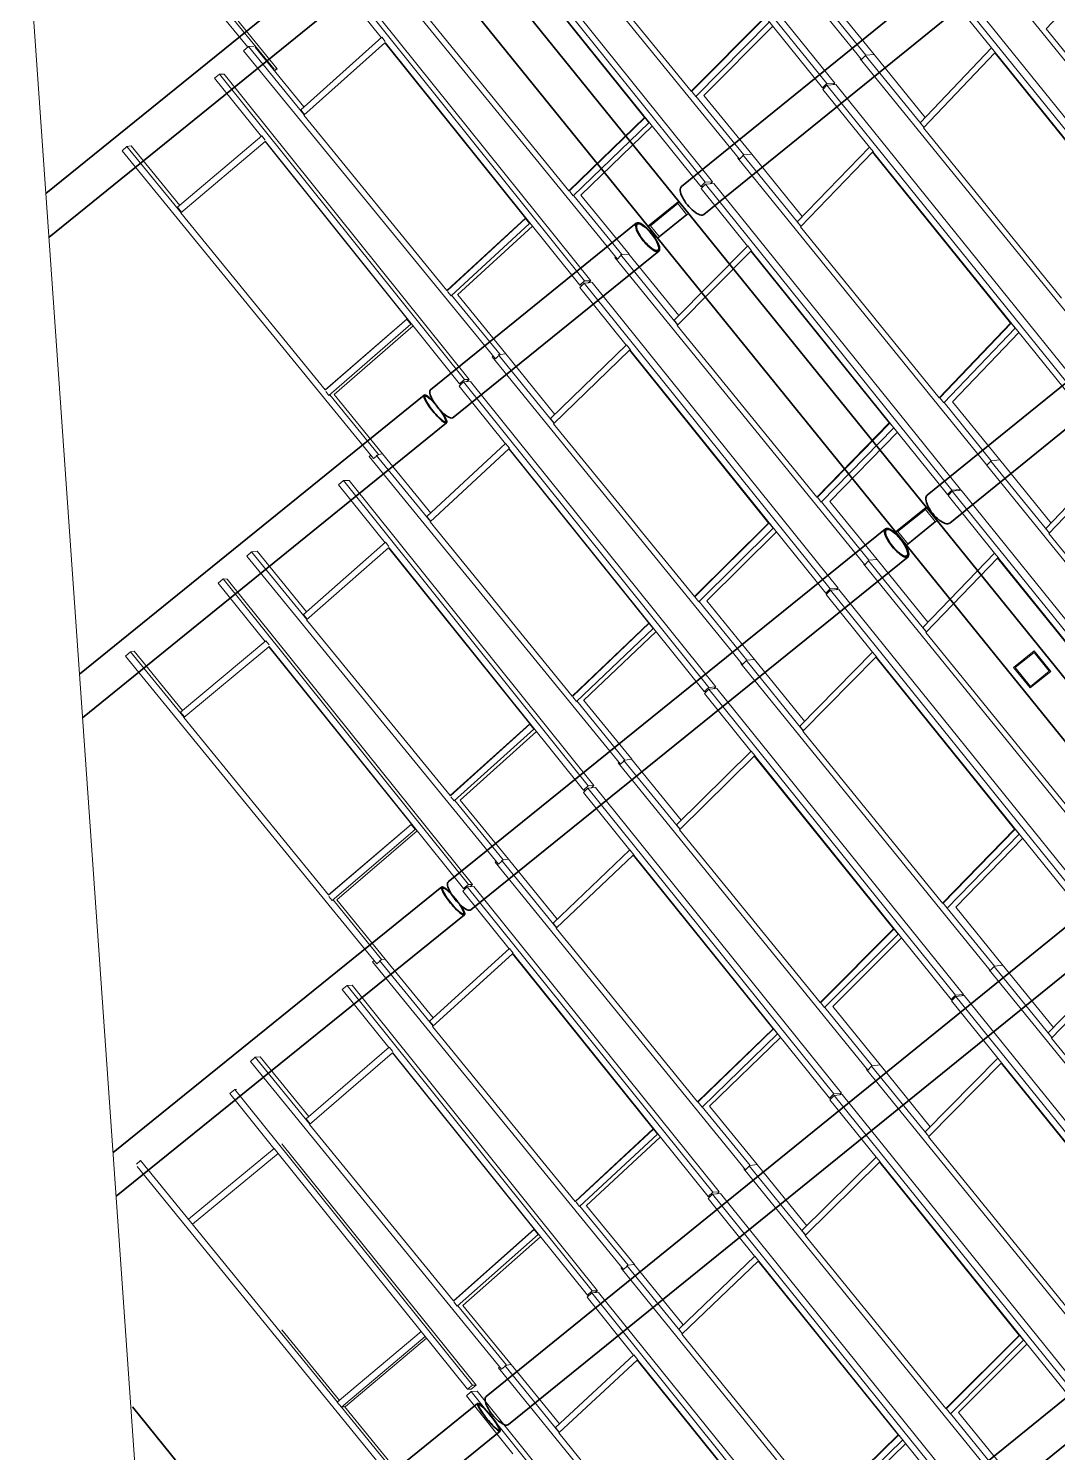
# Model space of a CAD drawing. Header units: millimetres. Extents: x 834681283 to 835686922, y 817551134 to 819407044.
# Drawn here: x 835534989 to 835542818, y 818153541 to 818164371 of the extents above; entities that cross this region are included whole.
import ezdxf

# ---------------------------------------------------------------- set-up
doc = ezdxf.new("R2010")
doc.units = ezdxf.units.MM
doc.header["$LTSCALE"] = 1200
doc.header["$MEASUREMENT"] = 0
for name, pattern in [('P01-MAGP-P-RF$0$P01_MS_01_N1-FloorPlan-PART2OFUPPERROOFSETTINGOUT$0$BH DASHED2', [3, 2, -1]), ('P01-MAGP-P-RF$0$P01_MS_01_N1-FloorPlan-PART2OFUPPERROOFSETTINGOUT$0$BH DASHED3', [2, 1, -1]), ('P01-MAGP-P-RF$0$PHANTOM', [2.5, 1.25, -0.25, 0.25, -0.25, 0.25, -0.25])]:
    doc.linetypes.add(name, pattern=pattern)
doc.layers.add('P01-MAAN-P-EVA$0$HATCH', color=9, linetype='Continuous')
for name, color, linetype, lineweight in [('P01-MAGP-P-RF$0$AR-ROOF_AR_BS_MI_', 3, 'Continuous', 18), ('P01-MAGP-P-RF$0$MMH053__', 253, 'P01-MAGP-P-RF$0$PHANTOM', 40), ('P01-MAGP-P-RF$0$P01_MS_01_N1-FloorPlan-PART2OFUPPERROOFSETTINGOUT$0$S-BEAM', 253, 'Continuous', 35), ('P01-MAGP-P-RF$0$P01_MS_01_N1-FloorPlan-PART2OFUPPERROOFSETTINGOUT$0$S-BEAM-HIDN', 253, 'P01-MAGP-P-RF$0$P01_MS_01_N1-FloorPlan-PART2OFUPPERROOFSETTINGOUT$0$BH DASHED2', 18), ('P01-MAGP-P-RF$0$P01_MS_01_N1-FloorPlan-PART2OFUPPERROOFSETTINGOUT$0$S-COLS-HIDN', 253, 'P01-MAGP-P-RF$0$P01_MS_01_N1-FloorPlan-PART2OFUPPERROOFSETTINGOUT$0$BH DASHED3', 18), ('P01-MAGP-P-RF$0$ROOF MESH HALF TONE$0$A-GLAZ', 253, 'Continuous', 9)]:
    doc.layers.add(name, color=color, linetype=linetype, lineweight=lineweight)

# ---------------------------------------------------------------- blocks, each defined once
blk = doc.blocks.new('P01-MAAN-P-EVA')
at = {"layer": 'P01-MAAN-P-EVA$0$HATCH', "ltscale": 0.1}
h = blk.add_hatch(dxfattribs=at)
h.set_pattern_fill('_USER', color=240, scale=1000, angle=45, pattern_type=0)
h.set_pattern_definition([(45, (305980.4, 20741.3), (-707.1067812, 707.1067812), [])])
edge = h.paths.add_edge_path()
edge.add_arc((835502969.3, 818186018.3), 4500, 18.1416, 95.30201, ccw=False)
edge.add_line((835507245.6, 818187419.4), (835513826.1, 818167335.8))
edge.add_line((835513826.1, 818167335.8), (835519853.5, 818081117.4))
edge.add_line((835519853.5, 818081117.4), (835555459.1, 818083606.6))
edge.add_line((835555459.1, 818083606.6), (835554354.4, 818076435.4))
edge.add_line((835554354.4, 818076435.4), (835558875.4, 818029487.4))
edge.add_line((835558875.4, 818029487.4), (835556388.4, 818026956.4))
edge.add_line((835556388.4, 818026956.4), (835549241.4, 818025790.4))
edge.add_line((835549241.4, 818025790.4), (835542188.5, 818025211.5))
edge.add_line((835542188.5, 818025211.5), (835547193.3, 818041026.5))
edge.add_line((835547193.3, 818041026.5), (835547200.6, 818060157.3))
edge.add_line((835547200.6, 818060157.3), (835535036.1, 818059317.4))
edge.add_line((835535036.1, 818059317.4), (835534275.3, 818070335.1))
edge.add_line((835534275.3, 818070335.1), (835535439, 818078697.5))
edge.add_line((835535439, 818078697.5), (835516606.1, 818077380.9))
edge.add_line((835516606.1, 818077380.9), (835515458.7, 818093794.4))
edge.add_line((835515458.7, 818093794.4), (835500714.4, 818090319.3))
edge.add_line((835500714.4, 818090319.3), (835485194.4, 818159526.3))
edge.add_line((835485194.4, 818159526.3), (835497824.4, 818169113.3))
edge.add_line((835497824.4, 818169113.3), (835508718.9, 818171681.2))
edge.add_line((835508718.9, 818171681.2), (835502553.5, 818190499))
blk = doc.blocks.new('P01-MAGP-P-RF$0$P01_MS_01_N1-FloorPlan-PART2OFUPPERROOFSETTINGOUT$0$Circular Hollow Sections - CHS273x10_PSB97-8444765-PART 2 OF  UPPER ROOF SETTING OUT')
at = {"layer": 'P01-MAGP-P-RF$0$P01_MS_01_N1-FloorPlan-PART2OFUPPERROOFSETTINGOUT$0$S-BEAM'}
for p, q in [((19211, 53344), (12192, 48429)), ((12349, 48205), (19367, 53120))]:
    blk.add_line(p, q, dxfattribs=at)
for centre, major_axis, start_param, end_param in [((19289, 53232), (-78, 112), 0, 3.141593), ((19289, 53232), (-73, 104), 0, 3.141593), ((19289, 53232), (-78, 112), 3.141593, 6.283185), ((19289, 53232), (-73, 104), 3.141593, 6.283185), ((12270, 48317), (-78, 112), 0, 3.141593)]:
    blk.add_ellipse(centre, major_axis=major_axis, ratio=0.408255, start_param=start_param, end_param=end_param, dxfattribs=at)
blk = doc.blocks.new('P01-MAGP-P-RF$0$P01_MS_01_N1-FloorPlan-PART2OFUPPERROOFSETTINGOUT$0$Circular Hollow Sections - CHS273x10_PSB97-8465435-PART 2 OF  UPPER ROOF SETTING OUT')
at = {"layer": 'P01-MAGP-P-RF$0$P01_MS_01_N1-FloorPlan-PART2OFUPPERROOFSETTINGOUT$0$S-BEAM'}
for p, q in [((10128, 50646), (8479, 49491)), ((8636, 49268), (10285, 50423))]:
    blk.add_line(p, q, dxfattribs=at)
for centre, major_axis, start_param, end_param in [((10207, 50534), (-78, 112), 0, 3.141593), ((10207, 50534), (-73, 104), 0, 3.141593), ((10207, 50534), (-78, 112), 3.141593, 6.283185), ((10207, 50534), (-73, 104), 3.141593, 6.283185), ((8557, 49380), (-78, 112), 0, 3.141593)]:
    blk.add_ellipse(centre, major_axis=major_axis, ratio=0.310519, start_param=start_param, end_param=end_param, dxfattribs=at)
blk = doc.blocks.new('P01-MAGP-P-RF$0$P01_MS_01_N1-FloorPlan-PART2OFUPPERROOFSETTINGOUT$0$Circular Hollow Sections - CHS273x10_PSB97-8457519-PART 2 OF  UPPER ROOF SETTING OUT')
at = {"layer": 'P01-MAGP-P-RF$0$P01_MS_01_N1-FloorPlan-PART2OFUPPERROOFSETTINGOUT$0$S-BEAM'}
for p, q in [((11857, 48195), (8352, 45749)), ((8509, 45525), (12014, 47971))]:
    blk.add_line(p, q, dxfattribs=at)
for centre, major_axis, start_param, end_param in [((11935, 48083), (-78, 112), 3.141593, 6.283185), ((11935, 48083), (-78, 112), 0, 3.141593), ((11935, 48083), (-72, 104), 0, 3.141593), ((11935, 48083), (-72, 104), 3.141593, 6.283185), ((8431, 45637), (-78, 112), 0, 3.141593)]:
    blk.add_ellipse(centre, major_axis=major_axis, ratio=0.322845, start_param=start_param, end_param=end_param, dxfattribs=at)
blk = doc.blocks.new('P01-MAGP-P-RF$0$P01_MS_01_N1-FloorPlan-PART2OFUPPERROOFSETTINGOUT$0$Circular Hollow Sections - CHS273x10_PSB97-8457581-PART 2 OF  UPPER ROOF SETTING OUT')
at = {"layer": 'P01-MAGP-P-RF$0$P01_MS_01_N1-FloorPlan-PART2OFUPPERROOFSETTINGOUT$0$S-BEAM'}
for p, q in [((15288, 43272), (11790, 40823)), ((11947, 40599), (15445, 43049))]:
    blk.add_line(p, q, dxfattribs=at)
for centre, major_axis, start_param, end_param in [((15367, 43160), (-78, 112), 0, 3.141593), ((15367, 43160), (-73, 104), 0, 0.938225), ((15367, 43160), (-78, 112), 3.141593, 6.283185), ((15367, 43160), (-73, 104), 3.141593, 6.283185), ((15367, 43160), (-73, 104), 0.942478, 3.141593), ((11869, 40711), (-78, 112), 0, 3.141593)]:
    blk.add_ellipse(centre, major_axis=major_axis, ratio=0.396748, start_param=start_param, end_param=end_param, dxfattribs=at)
blk = doc.blocks.new('P01-MAGP-P-RF$0$P01_MS_01_N1-FloorPlan-PART2OFUPPERROOFSETTINGOUT$0$Circular Hollow Sections - CHS273x10_PSB97-8457542-PART 2 OF  UPPER ROOF SETTING OUT')
at = {"layer": 'P01-MAGP-P-RF$0$P01_MS_01_N1-FloorPlan-PART2OFUPPERROOFSETTINGOUT$0$S-BEAM'}
for p, q in [((13698, 45557), (8366, 41823)), ((8522, 41600), (13855, 45333))]:
    blk.add_line(p, q, dxfattribs=at)
for centre, major_axis, start_param, end_param in [((13776, 45445), (-78, 112), 0, 3.141593), ((13776, 45445), (-73, 104), 0, 3.141593), ((13776, 45445), (-78, 112), 3.141593, 6.283185), ((13776, 45445), (-73, 104), 3.141593, 6.283185), ((8444, 41711), (-78, 112), 0, 3.141593)]:
    blk.add_ellipse(centre, major_axis=major_axis, ratio=0.355683, start_param=start_param, end_param=end_param, dxfattribs=at)
blk = doc.blocks.new('P01-MAGP-P-RF$0$ROOF MESH HALF TONE')
at = {"layer": 'P01-MAGP-P-RF$0$ROOF MESH HALF TONE$0$A-GLAZ', "lineweight": 5}
for p, q in [((5824, 54242), (7273, 52187)), ((10192, 54233), (11925, 51769)), ((9944, 54053), (11648, 51605)), ((11710, 51603), (10006, 54052)), ((9207, 53544), (10945, 51077)), ((10259, 53519), (11613, 51574)), ((8975, 53367), (10674, 50920)), ((10730, 50919), (9031, 53365)), ((10616, 51618), (9643, 52998)), ((8223, 52853), (9966, 50384)), ((9282, 52834), (10248, 51443)), ((9288, 52832), (10637, 50890)), ((7971, 52652), (8292, 52189)), ((8009, 52682), (9705, 50236)), ((9752, 50234), (8056, 52680)), ((7461, 52006), (7075, 52553)), ((7484, 52009), (7098, 52556)), ((12898, 52464), (14626, 50003)), ((13342, 51904), (13924, 52437)), ((9635, 50928), (8653, 52319)), ((11629, 52270), (11960, 51800)), ((11694, 52269), (12024, 51800)), ((12595, 52250), (12918, 51787)), ((12629, 52281), (14342, 49828)), ((14411, 49828), (12697, 52281)), ((7278, 52192), (7240, 52162)), ((7240, 52162), (8987, 49692)), ((7323, 52193), (7278, 52192)), ((7278, 52192), (7665, 51645)), ((7330, 52184), (7668, 51705)), ((7642, 51685), (8296, 52192)), ((7663, 51642), (8316, 52148)), ((8320, 52157), (8296, 52192)), ((8320, 52148), (8316, 52148)), ((8316, 52148), (9290, 50743)), ((8320, 52148), (9667, 50207)), ((11213, 52141), (10616, 51618)), ((10621, 51618), (11218, 52141)), ((10647, 51577), (11244, 52100)), ((7045, 51998), (7005, 51969)), ((7080, 51995), (7045, 51998)), ((7045, 51998), (8742, 49552)), ((8777, 49549), (7080, 51995)), ((7458, 52003), (7461, 52006)), ((7461, 52006), (7484, 52009)), ((7484, 52009), (7464, 51994)), ((11269, 52068), (10710, 51578)), ((7005, 51969), (7329, 51503)), ((14298, 50542), (13342, 51904)), ((11919, 51778), (11916, 51775)), ((11916, 51775), (13644, 49314)), ((11925, 51769), (11957, 51797)), ((11956, 51799), (12362, 51221)), ((11957, 51797), (11960, 51800)), ((11960, 51800), (12024, 51800)), ((12024, 51800), (12378, 51295)), ((12337, 51257), (12918, 51788)), ((12946, 51749), (12918, 51788)), ((7642, 51685), (7669, 51647)), ((12358, 51217), (12939, 51748)), ((12945, 51748), (12939, 51748)), ((12939, 51748), (13894, 50382)), ((12946, 51748), (12945, 51748)), ((12946, 51748), (14308, 49796)), ((8656, 50237), (7663, 51642)), ((10621, 51618), (10616, 51618)), ((10619, 51617), (10621, 51618)), ((10619, 51617), (10647, 51577)), ((10649, 51579), (10981, 51108)), ((10710, 51579), (11041, 51108)), ((11613, 51574), (11648, 51605)), ((11628, 51573), (11613, 51574)), ((11649, 51593), (11615, 51562)), ((11615, 51562), (11938, 51100)), ((11648, 51605), (11710, 51603)), ((11716, 51593), (11649, 51593)), ((11649, 51593), (13361, 49140)), ((11710, 51603), (11698, 51593)), ((13428, 49140), (11716, 51593)), ((6303, 51498), (6264, 51469)), ((6264, 51469), (8009, 49000)), ((6335, 51501), (6303, 51498)), ((6303, 51498), (6679, 50967)), ((6335, 51501), (6673, 51022)), ((6656, 51010), (7334, 51507)), ((6677, 50966), (7354, 51462)), ((7357, 51474), (7334, 51507)), ((7357, 51462), (7354, 51462)), ((7354, 51462), (8338, 50043)), ((7357, 51462), (8703, 49522)), ((10248, 51443), (9635, 50928)), ((9640, 50928), (10253, 51443)), ((9665, 50886), (10278, 51401)), ((10301, 51374), (9723, 50888)), ((10253, 51443), (10248, 51443)), ((10251, 51441), (10254, 51441)), ((10278, 51401), (10251, 51441)), ((10282, 51402), (10278, 51401)), ((12337, 51257), (12362, 51221)), ((13317, 49851), (12358, 51217)), ((10936, 51090), (10933, 51086)), ((10933, 51086), (12662, 48624)), ((10945, 51077), (10976, 51104)), ((10973, 51108), (11376, 50536)), ((10976, 51104), (10981, 51108)), ((10981, 51108), (11041, 51108)), ((11041, 51108), (11392, 50609)), ((11351, 50572), (11938, 51100)), ((11372, 50532), (11959, 51060)), ((11966, 51061), (11938, 51100)), ((11965, 51060), (11959, 51060)), ((11959, 51060), (12916, 49689)), ((11965, 51060), (13327, 49109)), ((11965, 51060), (11965, 51060)), ((6656, 51010), (6683, 50971)), ((7680, 49547), (6677, 50966)), ((9640, 50928), (9635, 50928)), ((9637, 50926), (9640, 50928)), ((9640, 50922), (9665, 50886)), ((10637, 50890), (10674, 50920)), ((10674, 50906), (10639, 50875)), ((10674, 50920), (10730, 50919)), ((10738, 50906), (10674, 50906)), ((10674, 50906), (12383, 48454)), ((10730, 50919), (10714, 50906)), ((12447, 48454), (10738, 50906)), ((9668, 50888), (10002, 50415)), ((9723, 50888), (10057, 50416)), ((10655, 50889), (10637, 50890)), ((10639, 50875), (10961, 50413)), ((9290, 50743), (8656, 50237)), ((8659, 50236), (9291, 50741)), ((8684, 50194), (9319, 50701)), ((9294, 50743), (9290, 50743)), ((9291, 50741), (9294, 50743)), ((9291, 50741), (9296, 50741)), ((9319, 50701), (9291, 50741)), ((9324, 50701), (9319, 50701)), ((9339, 50679), (8734, 50197)), ((11351, 50572), (11376, 50536)), ((12335, 49161), (11372, 50532)), ((9953, 50402), (9948, 50397)), ((9948, 50397), (11681, 47934)), ((9966, 50384), (9992, 50406)), ((9991, 50416), (10388, 49852)), ((9996, 50410), (10002, 50415)), ((10002, 50415), (10057, 50416)), ((10056, 50416), (10402, 49923)), ((10364, 49889), (10962, 50414)), ((10385, 49849), (10983, 50373)), ((10989, 50374), (10962, 50414)), ((10988, 50373), (10983, 50373)), ((10983, 50373), (11943, 48996)), ((10989, 50373), (10988, 50373)), ((10989, 50373), (12348, 48423)), ((8660, 50237), (8656, 50237)), ((8660, 50229), (8684, 50194)), ((8688, 50197), (9025, 49721)), ((8735, 50197), (9070, 49723)), ((9702, 50219), (9666, 50188)), ((9666, 50188), (9987, 49727)), ((9667, 50207), (9705, 50236)), ((9686, 50206), (9667, 50207)), ((9762, 50219), (9702, 50219)), ((9702, 50219), (11406, 47770)), ((9705, 50236), (9752, 50234)), ((9752, 50234), (9732, 50219)), ((11466, 47769), (9762, 50219)), ((8338, 50043), (7680, 49547)), ((7681, 49546), (8337, 50040)), ((8337, 50040), (8341, 50043)), ((8337, 50040), (8343, 50041)), ((8365, 49999), (8337, 50040)), ((8341, 50043), (8338, 50043)), ((7705, 49502), (8365, 49999)), ((8381, 49986), (7744, 49506)), ((8371, 50000), (8365, 49999)), ((10364, 49889), (10389, 49853)), ((11353, 48472), (10385, 49849)), ((8971, 49715), (8963, 49708)), ((9010, 49722), (9399, 49171)), ((9016, 49714), (9025, 49721)), ((9025, 49721), (9070, 49723)), ((9069, 49723), (9410, 49239)), ((9374, 49209), (9989, 49728)), ((10017, 49688), (9989, 49728)), ((8963, 49708), (10700, 47242)), ((8987, 49692), (9010, 49710)), ((9395, 49168), (10010, 49687)), ((10015, 49687), (10010, 49687)), ((10010, 49687), (10974, 48301)), ((10016, 49686), (10015, 49687)), ((10016, 49686), (11370, 47739)), ((12916, 49689), (12335, 49161)), ((12341, 49161), (12922, 49689)), ((12368, 49121), (12949, 49649)), ((12975, 49613), (12435, 49123)), ((12922, 49689), (12916, 49689)), ((12949, 49649), (12921, 49688)), ((7683, 49547), (7680, 49547)), ((7682, 49535), (7705, 49502)), ((7711, 49507), (8049, 49029)), ((7745, 49506), (8080, 49031)), ((8734, 49533), (8697, 49503)), ((8697, 49503), (9018, 49041)), ((8703, 49522), (8742, 49552)), ((8719, 49521), (8703, 49522)), ((8787, 49532), (8734, 49533)), ((8734, 49533), (10433, 47086)), ((8742, 49552), (8777, 49549)), ((8777, 49549), (8756, 49533)), ((10487, 47085), (8787, 49532)), ((9374, 49209), (9400, 49172)), ((10372, 47782), (9395, 49168)), ((12341, 49161), (12335, 49161)), ((12340, 49160), (12341, 49161)), ((12340, 49160), (12368, 49121)), ((12369, 49122), (12697, 48655)), ((12435, 49123), (12763, 48657)), ((7990, 49027), (7978, 49018)), ((7978, 49018), (9721, 46549)), ((8009, 49000), (8031, 49015)), ((8031, 49025), (8408, 48491)), ((8036, 49019), (8049, 49029)), ((8049, 49029), (8080, 49031)), ((8080, 49031), (8415, 48556)), ((8384, 48531), (9020, 49043)), ((8405, 48489), (9041, 49001)), ((9046, 49007), (9020, 49043)), ((9046, 49001), (9041, 49001)), ((9041, 49001), (10011, 47604)), ((9046, 49001), (9048, 49003)), ((9047, 48999), (9046, 49001)), ((9047, 48999), (10396, 47056)), ((11943, 48996), (11353, 48472)), ((11359, 48472), (11949, 48996)), ((11385, 48432), (11975, 48956)), ((11949, 48996), (11943, 48996)), ((11975, 48956), (11948, 48995)), ((7769, 48849), (7730, 48819)), ((7813, 48847), (7769, 48849)), ((7769, 48849), (9465, 46403)), ((9509, 46401), (7813, 48847)), ((12000, 48922), (11450, 48433)), ((7730, 48819), (8052, 48355)), ((12662, 48624), (12694, 48653)), ((12694, 48653), (13100, 48076)), ((12697, 48655), (12763, 48657)), ((12763, 48657), (13118, 48151)), ((13075, 48112), (13651, 48641)), ((8384, 48531), (8411, 48493)), ((12656, 48629), (14383, 46168)), ((13096, 48072), (13672, 48601)), ((9391, 47092), (8405, 48489)), ((11359, 48472), (11353, 48472)), ((11358, 48471), (11359, 48472)), ((11358, 48471), (11385, 48432)), ((11386, 48433), (11716, 47965)), ((11450, 48433), (11779, 47966)), ((12348, 48423), (12383, 48454)), ((12361, 48423), (12348, 48423)), ((12384, 48445), (12350, 48414)), ((12350, 48414), (12672, 47953)), ((12383, 48454), (12447, 48454)), ((12452, 48447), (12384, 48445)), ((12384, 48445), (14098, 45991)), ((12447, 48454), (12438, 48446)), ((14165, 45993), (12452, 48447)), ((7035, 48356), (6997, 48326)), ((6997, 48326), (8743, 45857)), ((7077, 48358), (7035, 48356)), ((7035, 48356), (7418, 47815)), ((7077, 48358), (7419, 47873)), ((7395, 47855), (8056, 48358)), ((7416, 47812), (8076, 48315)), ((8080, 48324), (8056, 48358)), ((8080, 48315), (8076, 48315)), ((8076, 48315), (9054, 46905)), ((8080, 48315), (9427, 46373)), ((10974, 48301), (10372, 47782)), ((10377, 47782), (10979, 48301)), ((10403, 47741), (11005, 48260)), ((11029, 48230), (10464, 47743)), ((10979, 48301), (10974, 48301)), ((10978, 48300), (10980, 48300)), ((11005, 48260), (10978, 48300)), ((6804, 48166), (6765, 48137)), ((6765, 48137), (7089, 47669)), ((6835, 48163), (6804, 48166)), ((6804, 48166), (8504, 45718)), ((8535, 45715), (6835, 48163)), ((13075, 48112), (13100, 48076)), ((14058, 46702), (13096, 48072)), ((11675, 47942), (11672, 47940)), ((11672, 47940), (13400, 45479)), ((11681, 47934), (11713, 47962)), ((11712, 47962), (12114, 47390)), ((11713, 47962), (11716, 47965)), ((11716, 47965), (11779, 47966)), ((11779, 47966), (12131, 47465)), ((12089, 47427), (12672, 47953)), ((12110, 47387), (12693, 47913)), ((12700, 47914), (12672, 47953)), ((12699, 47914), (12693, 47913)), ((12693, 47913), (13653, 46539)), ((12700, 47913), (12699, 47914)), ((12700, 47913), (14063, 45960)), ((7395, 47855), (7422, 47817)), ((8413, 46402), (7416, 47812)), ((10377, 47782), (10372, 47782)), ((10375, 47781), (10377, 47782)), ((10375, 47781), (10403, 47741)), ((11370, 47739), (11406, 47770)), ((11406, 47770), (11466, 47769)), ((11466, 47769), (11454, 47759)), ((6062, 47662), (6023, 47633)), ((6090, 47665), (6062, 47662)), ((6062, 47662), (6434, 47136)), ((6090, 47665), (6425, 47189)), ((6411, 47179), (7095, 47673)), ((7118, 47641), (7095, 47673)), ((10405, 47743), (10736, 47272)), ((10464, 47743), (10795, 47274)), ((11386, 47739), (11370, 47739)), ((11407, 47758), (11373, 47727)), ((11373, 47727), (11694, 47266)), ((11472, 47760), (11407, 47758)), ((11407, 47758), (13119, 45305)), ((13184, 45307), (11472, 47760)), ((6023, 47633), (7766, 45165)), ((6432, 47135), (7115, 47628)), ((7118, 47628), (7115, 47628)), ((7115, 47628), (8103, 46206)), ((7118, 47628), (8464, 45689)), ((10011, 47604), (9391, 47092)), ((9396, 47092), (10015, 47604)), ((9421, 47050), (10041, 47562)), ((10015, 47604), (10011, 47604)), ((10013, 47602), (10017, 47602)), ((10041, 47562), (10013, 47602)), ((10044, 47562), (10041, 47562)), ((10062, 47537), (9476, 47053)), ((12089, 47427), (12114, 47391)), ((13075, 46013), (12110, 47387)), ((10692, 47254), (10688, 47251)), ((10688, 47251), (12418, 44789)), ((10700, 47242), (10732, 47269)), ((10730, 47272), (11127, 46706)), ((10732, 47269), (10736, 47272)), ((10736, 47272), (10795, 47274)), ((10794, 47274), (11142, 46779)), ((11102, 46743), (11695, 47267)), ((11123, 46703), (11716, 47226)), ((11723, 47227), (11695, 47267)), ((11722, 47226), (11716, 47226)), ((11716, 47226), (12678, 45847)), ((11722, 47226), (13084, 45274)), ((11722, 47226), (11722, 47226)), ((6411, 47179), (6439, 47140)), ((7437, 45713), (6432, 47135)), ((9396, 47092), (9391, 47092)), ((9393, 47090), (9396, 47092)), ((9396, 47086), (9421, 47050)), ((9424, 47053), (9758, 46579)), ((9477, 47053), (9810, 46581)), ((10396, 47056), (10433, 47086)), ((10414, 47056), (10396, 47056)), ((10433, 47071), (10397, 47041)), ((10397, 47041), (10719, 46579)), ((10433, 47086), (10487, 47085)), ((10494, 47073), (10433, 47071)), ((10433, 47071), (12142, 44619)), ((10487, 47085), (10471, 47072)), ((12204, 44621), (10494, 47073)), ((9054, 46905), (8413, 46402)), ((8415, 46401), (9054, 46902)), ((9054, 46902), (9058, 46905)), ((9058, 46905), (9054, 46905)), ((9054, 46902), (9060, 46903)), ((9083, 46862), (9054, 46902)), ((8440, 46359), (9083, 46862)), ((9101, 46843), (8487, 46362)), ((9087, 46862), (9083, 46862)), ((11102, 46743), (11128, 46707)), ((12092, 45324), (11123, 46703)), ((9748, 46579), (10139, 46023)), ((9752, 46574), (9758, 46579)), ((9758, 46579), (9810, 46581)), ((9809, 46581), (10152, 46093)), ((10114, 46061), (10720, 46580)), ((10748, 46541), (10720, 46580)), ((9709, 46566), (9704, 46561)), ((9704, 46561), (11436, 44098)), ((9721, 46549), (9748, 46571)), ((10136, 46020), (10741, 46540)), ((10747, 46540), (10741, 46540)), ((10741, 46540), (11707, 45155)), ((10747, 46539), (10747, 46540)), ((10747, 46539), (12107, 44589)), ((8416, 46402), (8413, 46402)), ((8416, 46393), (8440, 46359)), ((8445, 46362), (8781, 45886)), ((8487, 46362), (8822, 45888)), ((9462, 46386), (9425, 46355)), ((9427, 46373), (9465, 46403)), ((9445, 46372), (9427, 46373)), ((9519, 46386), (9462, 46386)), ((9462, 46386), (11167, 43936)), ((9465, 46403), (9509, 46401)), ((9509, 46401), (9490, 46386)), ((11224, 43936), (9519, 46386)), ((9425, 46355), (9747, 45893)), ((8103, 46206), (7437, 45713)), ((7437, 45711), (8101, 46203)), ((7462, 45668), (8129, 46162)), ((8143, 46151), (7496, 45671)), ((8101, 46203), (8105, 46206)), ((8101, 46203), (8107, 46203)), ((8129, 46162), (8101, 46203)), ((8105, 46206), (8103, 46206)), ((8135, 46163), (8129, 46162)), ((10114, 46061), (10140, 46024)), ((11110, 44635), (10136, 46020)), ((8727, 45879), (8719, 45872)), ((8719, 45872), (10455, 43407)), ((8743, 45857), (8767, 45875)), ((8767, 45885), (9150, 45341)), ((8771, 45879), (8781, 45886)), ((8781, 45886), (8822, 45888)), ((8822, 45888), (9160, 45408)), ((9126, 45380), (9748, 45895)), ((9147, 45339), (9770, 45853)), ((9776, 45855), (9748, 45895)), ((9775, 45853), (9770, 45853)), ((9770, 45853), (10739, 44461)), ((9776, 45852), (9775, 45853)), ((9776, 45852), (11130, 43905)), ((12678, 45847), (12092, 45324)), ((12098, 45324), (12684, 45848)), ((12684, 45848), (12678, 45847)), ((12711, 45807), (12683, 45847)), ((7439, 45713), (7437, 45713)), ((8464, 45689), (8504, 45718)), ((8504, 45718), (8535, 45715)), ((8535, 45715), (8515, 45700)), ((12124, 45284), (12711, 45807)), ((12735, 45774), (12190, 45287)), ((7439, 45700), (7462, 45668)), ((7468, 45672), (7805, 45194)), ((7497, 45672), (7833, 45196)), ((8494, 45701), (8457, 45671)), ((8457, 45671), (8778, 45208)), ((8478, 45688), (8464, 45689)), ((8544, 45700), (8494, 45701)), ((8494, 45701), (10195, 43253)), ((10245, 43252), (8544, 45700)), ((9126, 45380), (9152, 45343)), ((10128, 43946), (9147, 45339)), ((12098, 45324), (12092, 45324)), ((12097, 45324), (12098, 45324)), ((12097, 45324), (12124, 45284)), ((12125, 45285), (12453, 44819)), ((12190, 45287), (12513, 44828)), ((7747, 45191), (7735, 45182)), ((7735, 45182), (9476, 42714)), ((7766, 45165), (7788, 45181)), ((7788, 45189), (8160, 44662)), ((7792, 45184), (7805, 45194)), ((7805, 45194), (7833, 45196)), ((7832, 45196), (8165, 44725)), ((8136, 44702), (8781, 45210)), ((8157, 44660), (8802, 45167)), ((8806, 45174), (8781, 45210)), ((8806, 45167), (8802, 45167)), ((8802, 45167), (9776, 43765)), ((8806, 45167), (8809, 45170)), ((8808, 45165), (8806, 45167)), ((8808, 45165), (10157, 43223)), ((11707, 45155), (11110, 44635)), ((11115, 44635), (11712, 45155)), ((11141, 44595), (11739, 45114)), ((11762, 45083), (11204, 44598)), ((11712, 45155), (11707, 45155)), ((11739, 45114), (11711, 45154)), ((7529, 45017), (7490, 44987)), ((7490, 44987), (7813, 44522)), ((7569, 45015), (7529, 45017)), ((7529, 45017), (9228, 42569)), ((9268, 42567), (7569, 45015)), ((12412, 44793), (14139, 42332)), ((12418, 44789), (12450, 44817)), ((12450, 44817), (12453, 44819)), ((12450, 44817), (12851, 44247)), ((12453, 44819), (12517, 44822)), ((12513, 44828), (12868, 44322)), ((12826, 44284), (13408, 44807)), ((12847, 44243), (13429, 44766)), ((8136, 44702), (8163, 44664)), ((9147, 43257), (8157, 44660)), ((11115, 44635), (11110, 44635)), ((11114, 44635), (11115, 44635)), ((11114, 44635), (11141, 44595)), ((6794, 44520), (6755, 44490)), ((6831, 44522), (6794, 44520)), ((6794, 44520), (7171, 43985)), ((6831, 44522), (7170, 44041)), ((7149, 44025), (7817, 44525)), ((7841, 44491), (7817, 44525)), ((11143, 44596), (11471, 44129)), ((11204, 44598), (11532, 44131)), ((12107, 44589), (12142, 44619)), ((12120, 44589), (12107, 44589)), ((12143, 44610), (12108, 44579)), ((12108, 44579), (12430, 44119)), ((12142, 44619), (12204, 44621)), ((12208, 44613), (12143, 44610)), ((12143, 44610), (13856, 42156)), ((12204, 44621), (12194, 44613)), ((13921, 42159), (12208, 44613)), ((6755, 44490), (8498, 42022)), ((7170, 43982), (7838, 44481)), ((7841, 44481), (7838, 44481)), ((7838, 44481), (8820, 43067)), ((7841, 44481), (9189, 42540)), ((10739, 44461), (10128, 43946)), ((10133, 43946), (10744, 44461)), ((10159, 43905), (10770, 44420)), ((10744, 44461), (10739, 44461)), ((10742, 44460), (10745, 44460)), ((10770, 44420), (10742, 44460)), ((10772, 44420), (10770, 44420)), ((10792, 44392), (10217, 43908)), ((6622, 44287), (6582, 44258)), ((6888, 43818), (6582, 44258)), ((6636, 44286), (6622, 44287)), ((6622, 44287), (8269, 41918)), ((12826, 44284), (12851, 44247)), ((13815, 42865), (12847, 44243)), ((11430, 44106), (11428, 44104)), ((11428, 44104), (13156, 41643)), ((11436, 44098), (11468, 44126)), ((11468, 44126), (11471, 44129)), ((11468, 44126), (11864, 43562)), ((11471, 44129), (11532, 44131)), ((11532, 44131), (11880, 43635)), ((11839, 43599), (12430, 44120)), ((12458, 44080), (12430, 44120)), ((7149, 44025), (7176, 43986)), ((8169, 42567), (7170, 43982)), ((11861, 43559), (12452, 44079)), ((12457, 44080), (12452, 44079)), ((12452, 44079), (13417, 42696)), ((12458, 44079), (12457, 44080)), ((12458, 44079), (13822, 42125)), ((10133, 43946), (10128, 43946)), ((10131, 43945), (10132, 43946)), ((10131, 43945), (10159, 43905)), ((10160, 43907), (10492, 43437)), ((10217, 43908), (10547, 43439)), ((11130, 43905), (11167, 43936)), ((11146, 43906), (11130, 43905)), ((11167, 43924), (11132, 43893)), ((11132, 43893), (11454, 43432)), ((11167, 43936), (11224, 43936)), ((11230, 43927), (11167, 43924)), ((11167, 43924), (12879, 41470)), ((11224, 43936), (11211, 43926)), ((12941, 41473), (11230, 43927)), ((5869, 43797), (5837, 43773)), ((7235, 41860), (5869, 43797)), ((6889, 43818), (6201, 43326)), ((6230, 43286), (6917, 43777)), ((6917, 43777), (6889, 43818)), ((8229, 41889), (6917, 43777)), ((8296, 41916), (6951, 43849)), ((9776, 43765), (9147, 43257)), ((9149, 43255), (9778, 43763)), ((9781, 43765), (9776, 43765)), ((9778, 43763), (9781, 43765)), ((9778, 43763), (9782, 43763)), ((9806, 43723), (9778, 43763)), ((5839, 43754), (7521, 41368)), ((9177, 43215), (9806, 43723)), ((9826, 43700), (9228, 43217)), ((9810, 43723), (9806, 43723)), ((11839, 43599), (11865, 43562)), ((12832, 42176), (11861, 43559)), ((10455, 43407), (10487, 43433)), ((10486, 43434), (10877, 42878)), ((10487, 43433), (10492, 43437)), ((10492, 43437), (10547, 43439)), ((10547, 43439), (10891, 42949)), ((10852, 42915), (11454, 43433)), ((11482, 43394), (11454, 43433)), ((10447, 43418), (10443, 43414)), ((10443, 43414), (12173, 40953)), ((10874, 42875), (11476, 43393)), ((11481, 43393), (11476, 43393)), ((11476, 43393), (12444, 42005)), ((11482, 43392), (11481, 43393)), ((11482, 43392), (12844, 41440)), ((9152, 43257), (9147, 43257)), ((9152, 43251), (9177, 43215)), ((9180, 43217), (9514, 42744)), ((9229, 43218), (9562, 42746)), ((10157, 43223), (10195, 43253)), ((10193, 43238), (10157, 43208)), ((10175, 43222), (10157, 43223)), ((10252, 43240), (10193, 43238)), ((10193, 43238), (11903, 40786)), ((10195, 43253), (10245, 43252)), ((10245, 43252), (10229, 43239)), ((11962, 40788), (10252, 43240)), ((10157, 43208), (10479, 42746)), ((8820, 43067), (8169, 42567)), ((8171, 42566), (8820, 43064)), ((8196, 42524), (8848, 43024)), ((8865, 43007), (8239, 42527)), ((8820, 43064), (8823, 43067)), ((8823, 43067), (8820, 43067)), ((8820, 43064), (8825, 43064)), ((8848, 43024), (8820, 43064)), ((8853, 43024), (8848, 43024)), ((10852, 42915), (10878, 42878)), ((11848, 41488), (10874, 42875)), ((9465, 42730), (9459, 42725)), ((9459, 42725), (11191, 40262)), ((9476, 42714), (9507, 42738)), ((9504, 42742), (9889, 42194)), ((9507, 42739), (9514, 42744)), ((9514, 42744), (9562, 42746)), ((9561, 42746), (9901, 42263)), ((9864, 42233), (10481, 42747)), ((9886, 42192), (10502, 42706)), ((10508, 42707), (10481, 42747)), ((10507, 42706), (10502, 42706)), ((10502, 42706), (11474, 41313)), ((10507, 42706), (11867, 40755)), ((8172, 42567), (8169, 42567)), ((9189, 42540), (9228, 42569)), ((9228, 42569), (9268, 42567)), ((9268, 42567), (9250, 42554)), ((8172, 42558), (8196, 42524)), ((8201, 42527), (8537, 42051)), ((8239, 42527), (8574, 42053)), ((9223, 42553), (9186, 42523)), ((9186, 42523), (9508, 42060)), ((9205, 42539), (9189, 42540)), ((9276, 42554), (9223, 42553)), ((9223, 42553), (10929, 40102)), ((10982, 40103), (9276, 42554)), ((7251, 41872), (6851, 42439)), ((7251, 41872), (6852, 42439)), ((7234, 41860), (7908, 42351)), ((7936, 42311), (7263, 41819)), ((7293, 41823), (7945, 42299)), ((9864, 42233), (9891, 42195)), ((10866, 40799), (9886, 42192)), ((8484, 42042), (8475, 42035)), ((8475, 42035), (10210, 39571)), ((8498, 42022), (8524, 42041)), ((8524, 42049), (8901, 41513)), ((8527, 42044), (8537, 42051)), ((8537, 42051), (8574, 42053)), ((8574, 42053), (8909, 41578)), ((8876, 41552), (9510, 42062)), ((9538, 42022), (9510, 42062)), ((8229, 41889), (8269, 41918)), ((8296, 41916), (8256, 41887)), ((8269, 41918), (8296, 41916)), ((8898, 41510), (9532, 42020)), ((9536, 42020), (9532, 42020)), ((9532, 42020), (10507, 40620)), ((9537, 42019), (9536, 42020)), ((9537, 42019), (10893, 40072)), ((12444, 42005), (11848, 41488)), ((11854, 41488), (12449, 42005)), ((11881, 41447), (12476, 41965)), ((12499, 41934), (11943, 41452)), ((12449, 42005), (12444, 42005)), ((12476, 41965), (12448, 42005)), ((7234, 41860), (7263, 41819)), ((7264, 41819), (7293, 41823)), ((7609, 41330), (7264, 41819)), ((7631, 41333), (7286, 41822)), ((8256, 41869), (8217, 41839)), ((8217, 41839), (8540, 41375)), ((8256, 41887), (8229, 41889)), ((8301, 41868), (8256, 41869)), ((8256, 41869), (9958, 39419)), ((10004, 39419), (8301, 41868)), ((8876, 41552), (8903, 41514)), ((9884, 40110), (8898, 41510)), ((11854, 41488), (11848, 41488)), ((11853, 41487), (11854, 41488)), ((11853, 41487), (11881, 41447)), ((11882, 41448), (12208, 40983)), ((11943, 41452), (12266, 40993)), ((11474, 41313), (10866, 40799)), ((10871, 40799), (11478, 41313)), ((10897, 40758), (11505, 41273)), ((11478, 41313), (11474, 41313)), ((11505, 41273), (11477, 41312)), ((11527, 41244), (10956, 40762))]:
    blk.add_line(p, q, dxfattribs=at)
blk = doc.blocks.new('P01-MAGP-P-RF')
at = {"layer": 'P01-MAGP-P-RF$0$AR-ROOF_AR_BS_MI_'}
blk.add_lwpolyline([(835316678, 818156597, 0.520567), (835304822, 818171239), (835238974, 818166635, 0.414214), (835228304, 818154361), (835231491, 818108773, 0.414214), (835243765, 818098103), (835288829, 818101253, 0.315299), (835304431, 818113886)], format="xyb", close=True, dxfattribs=at)
at = {"layer": 'P01-MAGP-P-RF$0$P01_MS_01_N1-FloorPlan-PART2OFUPPERROOFSETTINGOUT$0$S-BEAM'}
for p, q in [((835240670, 818147848), (835233976, 818142427)), ((835234147, 818142215), (835240842, 818147636)), ((835233957, 818142313), (835232075, 818144638)), ((835231742, 818144479), (835229142, 818142374)), ((835233724, 818142124), (835231841, 818144449)), ((835229165, 818142042), (835231914, 818144267)), ((835235840, 818139987), (835233957, 818142313)), ((835235607, 818139799), (835233724, 818142124)), ((835232018, 818140842), (835229397, 818138720)), ((835229421, 818138388), (835232190, 818140630)), ((835239613, 818135328), (835235840, 818139987)), ((835239380, 818135139), (835235607, 818139799)), ((835232154, 818137101), (835229652, 818135081)), ((835229675, 818134749), (835232325, 818136888)), ((835230900, 818131787), (835229799, 818133147)), ((835232425, 818133173), (835230890, 818131930)), ((835231062, 818131718), (835232597, 818132961))]:
    blk.add_line(p, q, dxfattribs=at)
for centre, major_axis, ratio, start_param, end_param in [((835234062, 818142321), (-86, 106), 0.37737, 0, 3.141593), ((835232104, 818140736), (-86, 106), 0.185676, 0, 3.141593), ((835232104, 818140736), (-79.6, 98.3), 0.185676, 0, 3.141593), ((835232104, 818140736), (-86, 106), 0.185676, 5.022245, 6.283185), ((835232104, 818140736), (-79.6, 98.3), 0.185676, 4.935615, 6.283185), ((835232104, 818140736), (-79.6, 98.3), 0.185676, 3.141593, 4.489163), ((835232104, 818140736), (-86, 106), 0.185676, 3.141593, 4.402533), ((835232240, 818136994), (-86, 106), 0.188353, 0, 3.141593), ((835232240, 818136994), (-79.5, 98.4), 0.188353, 0, 3.141593), ((835232240, 818136994), (-86, 106), 0.188353, 5.171987, 6.283185), ((835232240, 818136994), (-79.5, 98.4), 0.188353, 5.127624, 6.283185), ((835232240, 818136994), (-79.5, 98.4), 0.188353, 3.141593, 4.297154), ((835232240, 818136994), (-86, 106), 0.188353, 3.141593, 4.251633), ((835232511, 818133067), (-86, 106), 0.140805, 0, 3.141593), ((835232511, 818133067), (-79.6, 98.3), 0.140805, 0, 3.141593), ((835232511, 818133067), (-86, 106), 0.140805, 3.141593, 6.283185), ((835232511, 818133067), (-79.6, 98.3), 0.140805, 3.141593, 6.283185)]:
    blk.add_ellipse(centre, major_axis=major_axis, ratio=ratio, start_param=start_param, end_param=end_param, dxfattribs=at)
at = {"layer": 'P01-MAGP-P-RF$0$P01_MS_01_N1-FloorPlan-PART2OFUPPERROOFSETTINGOUT$0$S-BEAM-HIDN'}
for p, q in [((835233722, 818142127), (835233955, 818142315)), ((835233959, 818142311), (835233726, 818142122)), ((835233741, 818142129), (835233949, 818142298)), ((835233949, 818142298), (835234015, 818142216)), ((835233796, 818142035), (835234030, 818142223)), ((835234015, 818142216), (835233807, 818142047)), ((835233807, 818142047), (835233741, 818142129)), ((835235605, 818139802), (835235838, 818139990)), ((835235842, 818139985), (835235609, 818139796)), ((835235624, 818139803), (835235833, 818139971)), ((835235833, 818139971), (835235907, 818139880)), ((835235698, 818139711), (835235624, 818139803)), ((835235688, 818139698), (835235922, 818139887)), ((835235907, 818139880), (835235698, 818139711))]:
    blk.add_line(p, q, dxfattribs=at)
for centre, major_axis, ratio, start_param, end_param in [((835232104, 818140736), (-86, 106), 0.185676, 4.407581, 5.017197), ((835232104, 818140736), (-79.6, 98.3), 0.185676, 4.495561, 4.929217), ((835232240, 818136994), (-86, 106), 0.188353, 4.253949, 5.171622), ((835232240, 818136994), (-79.5, 98.4), 0.188353, 4.301639, 5.123139)]:
    blk.add_ellipse(centre, major_axis=major_axis, ratio=ratio, start_param=start_param, end_param=end_param, dxfattribs=at)
at = {"layer": 'P01-MAGP-P-RF$0$P01_MS_01_N1-FloorPlan-PART2OFUPPERROOFSETTINGOUT$0$S-COLS-HIDN'}
for p, q in [((835236660, 818138896), (835236504, 818138770)), ((835236659, 818138884), (835236516, 818138769)), ((835236775, 818138741), (835236659, 818138884)), ((835236660, 818138896), (835236786, 818138740)), ((835236504, 818138770), (835236630, 818138614)), ((835236516, 818138769), (835236632, 818138626)), ((835236786, 818138740), (835236630, 818138614)), ((835236775, 818138741), (835236632, 818138626))]:
    blk.add_line(p, q, dxfattribs=at)
at = {"layer": 'P01-MAGP-P-RF$0$MMH053__', "rotation": 3.998948738169357}
blk.add_blockref('P01-MAGP-P-RF$0$ROOF MESH HALF TONE', (835227061, 818090920), dxfattribs=at)
at = {"layer": 'P01-MAGP-P-RF$0$P01_MS_01_N1-FloorPlan-PART2OFUPPERROOFSETTINGOUT$0$S-BEAM', "rotation": 3.998948738169357}
for name in ['P01-MAGP-P-RF$0$P01_MS_01_N1-FloorPlan-PART2OFUPPERROOFSETTINGOUT$0$Circular Hollow Sections - CHS273x10_PSB97-8444765-PART 2 OF  UPPER ROOF SETTING OUT', 'P01-MAGP-P-RF$0$P01_MS_01_N1-FloorPlan-PART2OFUPPERROOFSETTINGOUT$0$Circular Hollow Sections - CHS273x10_PSB97-8465435-PART 2 OF  UPPER ROOF SETTING OUT', 'P01-MAGP-P-RF$0$P01_MS_01_N1-FloorPlan-PART2OFUPPERROOFSETTINGOUT$0$Circular Hollow Sections - CHS273x10_PSB97-8457519-PART 2 OF  UPPER ROOF SETTING OUT', 'P01-MAGP-P-RF$0$P01_MS_01_N1-FloorPlan-PART2OFUPPERROOFSETTINGOUT$0$Circular Hollow Sections - CHS273x10_PSB97-8457542-PART 2 OF  UPPER ROOF SETTING OUT', 'P01-MAGP-P-RF$0$P01_MS_01_N1-FloorPlan-PART2OFUPPERROOFSETTINGOUT$0$Circular Hollow Sections - CHS273x10_PSB97-8457581-PART 2 OF  UPPER ROOF SETTING OUT']:
    blk.add_blockref(name, (835227061, 818090920), dxfattribs=at)

msp = doc.modelspace()

# ---------------------------------------------------------------- block references
msp.add_blockref('P01-MAGP-P-RF', (305980.4, 20741.3))

# ---------------------------------------------------------------- next in the draw order: block references
msp.add_blockref('P01-MAAN-P-EVA', (0, 0))

doc.saveas('drawing.dxf')
